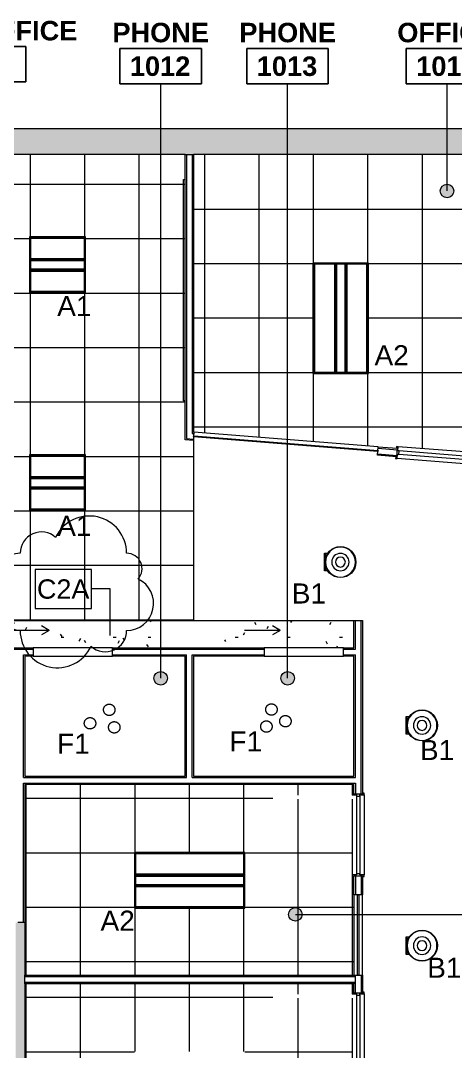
# Model space of a CAD drawing. Header units: inches. Extents: x 4387 to 7158, y 1246 to 2590.
# Drawn here: x 5772.9 to 5964.7, y 2129.2 to 2583.5 of the extents above; entities that cross this region are included whole.
import ezdxf

# ---------------------------------------------------------------- set-up
doc = ezdxf.new("R2010")
doc.units = ezdxf.units.IN
doc.header["$MEASUREMENT"] = 0
for name, color, linetype, lineweight in [('A-AREA-IDEN', 2, 'Continuous', 9), ('A-CLNG', 13, 'Continuous', 13), ('A-CLNG-IDEN', 151, 'Continuous', 9), ('A-CLNG-PATT', 13, 'Continuous', 13), ('A-DOOR', 31, 'Continuous', 13), ('A-GENM', 13, 'Continuous', 9), ('A-GLAZ-CURT', 52, 'Continuous', 13), ('A-WALL', 113, 'Continuous', 13), ('A-WALL-PATT', 111, 'Continuous', 13), ('E-LITE-EQPM', 33, 'Continuous', 9), ('E-LITE-EQPM-IDEN', 33, 'Continuous', 9), ('G-ANNO-REVC', 71, 'Continuous', 9), ('I-WALL', 2, 'Continuous', 13), ('Q-SPCQ', 91, 'Continuous', 9)]:
    doc.layers.add(name, color=color, linetype=linetype, lineweight=lineweight)
doc.styles.add('Arial', font='arial.ttf', dxfattribs={"height": 8.851796})
doc.styles.add('Swis721 Lt BT', font='swissl.ttf', dxfattribs={"height": 8.514638})
doc.styles.add('Swis721 Lt BT_B', font='', dxfattribs={"height": 8.583975})
doc.styles.get('Swis721 Lt BT_B').set_extended_font_data('Swis721 Lt BT', bold=True)
pattern_1 = [(0, (0, 0), (30.72, 7.68), [1.267, -21.773, 1.267, -21.773, -122.88]), (0, (0, 0), (30.72, 7.68), [-46.08, 1.267, -44.813, 1.267, -21.773, -53.76]), (0, (0, 0), (30.72, 7.68), [-115.2, 1.267, -14.093, 1.267, -37.133]), (120, (11.52, 3.84), (-22.011075, 22.7643), [1.267, -21.773, 1.267, -21.773, -122.88]), (120, (11.52, 3.84), (-22.011075, 22.7643), [-46.08, 1.267, -44.813, 1.267, -21.773, -53.76]), (120, (11.52, 3.84), (-22.011075, 22.7643), [-115.2, 1.267, -14.093, 1.267, -37.133]), (240, (15.36, 19.2), (-8.708925, -30.4443), [1.267, -21.773, 1.267, -21.773, -122.88]), (240, (15.36, 19.2), (-8.708925, -30.4443), [-46.08, 1.267, -44.813, 1.267, -21.773, -53.76]), (240, (15.36, 19.2), (-8.708925, -30.4443), [-115.2, 1.267, -14.093, 1.267, -37.133])]

# ---------------------------------------------------------------- blocks, each defined once
blk = doc.blocks.new('Single Flush_No Glass - 3_-0_x8_-0_-5976571-10TH FLOOR RCP')
at = {"layer": 'A-DOOR', "lineweight": 9}
for p, q in [((-13.63, 2.71), (-14.38, 2.71)), ((-14.38, 2.71), (-14.38, 1.96)), ((19.74, 2.71), (-13.63, 2.71)), ((-13.63, 0.84), (-13.63, 2.71)), ((-13.13, 0.84), (-13.63, 0.84)), ((21.12, 0.84), (-13.13, 0.84)), ((-13.13, -0.66), (-13.13, 0.84)), ((21.12, 0.84), (21.12, -0.66)), ((21.62, 0.84), (21.12, 0.84)), ((21.62, 2.71), (21.49, 2.71)), ((21.62, 2.71), (21.62, 0.84)), ((22.37, 2.71), (21.62, 2.71)), ((22.37, 1.96), (22.37, 2.71)), ((-14.38, -1.79), (-14.38, -2.54)), ((-14.38, -2.54), (-13.63, -2.54)), ((-13.63, -0.66), (-13.13, -0.66)), ((-13.63, -2.54), (-13.63, -0.66)), ((21.62, -2.54), (-13.63, -2.54)), ((21.12, -0.66), (-13.13, -0.66)), ((21.12, -0.66), (21.62, -0.66)), ((21.62, -0.66), (21.62, -2.54)), ((21.62, -2.54), (22.37, -2.54)), ((22.37, -2.54), (22.37, -1.79))]:
    blk.add_line(p, q, dxfattribs=at)
blk = doc.blocks.new('Single Flush_No Glass - 3_-0_x8_-0_-V36-10TH FLOOR RCP')
at = {"layer": 'A-DOOR', "lineweight": 9}
for p, q in [((-13.63, 2.71), (-14.38, 2.71)), ((-14.38, 2.71), (-14.38, 1.96)), ((19.74, 2.71), (-13.63, 2.71)), ((-13.63, 0.84), (-13.63, 2.71)), ((-13.13, 0.84), (-13.63, 0.84)), ((21.12, 0.84), (-13.13, 0.84)), ((-13.13, -0.66), (-13.13, 0.84)), ((21.12, 0.84), (21.12, -0.66)), ((21.62, 0.84), (21.12, 0.84)), ((21.62, 2.71), (21.49, 2.71)), ((21.62, 2.71), (21.62, 0.84)), ((22.37, 2.71), (21.62, 2.71)), ((22.37, 1.96), (22.37, 2.71)), ((-14.38, -1.79), (-14.38, -2.54)), ((-14.38, -2.54), (-13.63, -2.54)), ((-13.63, -0.66), (-13.13, -0.66)), ((-13.63, -2.54), (-13.63, -0.66)), ((21.62, -2.54), (-13.63, -2.54)), ((21.12, -0.66), (-13.13, -0.66)), ((21.12, -0.66), (21.62, -0.66)), ((21.62, -0.66), (21.62, -2.54)), ((21.62, -2.54), (22.37, -2.54)), ((22.37, -2.54), (22.37, -1.79))]:
    blk.add_line(p, q, dxfattribs=at)
blk = doc.blocks.new('L-Recessed-Axis-Plano - A2 - 2 X 4-4924524-10TH FLOOR RCP')
at = {"layer": 'E-LITE-EQPM'}
for p, q in [((23.91, 11.87), (-23.91, 11.87)), ((-23.91, 11.87), (-23.91, -11.88)), ((-23.87, -11.56), (-23.87, 11.56)), ((-23.87, 11.56), (23.88, 11.56)), ((23.88, 11.56), (23.88, -11.56)), ((23.91, -11.88), (23.91, 11.87)), ((-23.87, 2.74), (23.88, 2.74)), ((23.88, 2.51), (-23.87, 2.51)), ((-23.87, 2.3), (23.88, 2.3)), ((-23.87, 2.2), (23.88, 2.2)), ((-23.87, 1.83), (23.88, 1.83)), ((-23.87, -1.83), (23.88, -1.83)), ((-23.87, -2.2), (23.88, -2.2)), ((-23.87, -2.3), (23.88, -2.3)), ((-23.87, -2.51), (23.88, -2.51)), ((-23.87, -2.74), (23.88, -2.74)), ((-23.91, -11.88), (23.91, -11.88)), ((23.88, -11.56), (-23.87, -11.56))]:
    blk.add_line(p, q, dxfattribs=at)
blk = doc.blocks.new('Bulb_Fiction_Pendant_15732 - P1-5176576-10TH FLOOR RCP')
at = {"layer": 'E-LITE-EQPM', "flags": 128}
for points in [[(-2.58, 0), (-2.57, 0.1), (-2.57, 0.2), (-2.56, 0.3), (-2.54, 0.4), (-2.53, 0.5), (-2.5, 0.6), (-2.48, 0.7), (-2.45, 0.79), (-2.41, 0.89), (-2.38, 0.98), (-2.34, 1.07), (-2.29, 1.16), (-2.24, 1.25), (-2.19, 1.34), (-2.14, 1.42), (-2.08, 1.5), (-2.02, 1.58), (-1.95, 1.66), (-1.88, 1.74), (-1.81, 1.81), (-1.74, 1.88), (-1.66, 1.94), (-1.58, 2), (-1.5, 2.06), (-1.42, 2.12), (-1.33, 2.17), (-1.24, 2.22), (-1.15, 2.27), (-1.06, 2.31), (-0.97, 2.35), (-0.87, 2.38), (-0.78, 2.41), (-0.68, 2.44), (-0.58, 2.46), (-0.48, 2.48), (-0.38, 2.5), (-0.28, 2.51), (-0.18, 2.52), (-0.08, 2.52), (0.02, 2.52), (0.12, 2.51), (0.22, 2.5), (0.32, 2.49), (0.42, 2.47), (0.52, 2.45), (0.61, 2.43), (0.71, 2.4), (0.81, 2.37), (0.9, 2.33), (0.99, 2.29), (1.08, 2.25), (1.17, 2.2), (1.26, 2.15), (1.34, 2.09), (1.43, 2.04), (1.51, 1.98), (1.58, 1.91), (1.66, 1.84), (1.73, 1.77), (1.8, 1.7), (1.87, 1.63), (1.93, 1.55), (1.99, 1.47), (2.05, 1.38), (2.1, 1.3), (2.15, 1.21), (2.2, 1.12), (2.24, 1.03), (2.28, 0.94), (2.32, 0.84), (2.35, 0.75), (2.38, 0.65), (2.4, 0.55), (2.42, 0.46), (2.44, 0.36), (2.45, 0.26), (2.46, 0.16), (2.46, 0.05), (2.46, 0)], [(2.46, 0), (2.46, -0.1), (2.46, -0.2), (2.45, -0.3), (2.43, -0.4), (2.41, -0.5), (2.39, -0.6), (2.37, -0.7), (2.34, -0.79), (2.3, -0.89), (2.26, -0.98), (2.22, -1.07), (2.18, -1.16), (2.13, -1.25), (2.08, -1.34), (2.02, -1.42), (1.96, -1.5), (1.9, -1.58), (1.84, -1.66), (1.77, -1.74), (1.7, -1.81), (1.63, -1.88), (1.55, -1.94), (1.47, -2), (1.39, -2.06), (1.31, -2.12), (1.22, -2.17), (1.13, -2.22), (1.04, -2.27), (0.95, -2.31), (0.86, -2.35), (0.76, -2.38), (0.67, -2.41), (0.57, -2.44), (0.47, -2.46), (0.37, -2.48), (0.27, -2.5), (0.17, -2.51), (0.07, -2.52), (-0.03, -2.52), (-0.13, -2.52), (-0.23, -2.51), (-0.33, -2.5), (-0.43, -2.49), (-0.53, -2.47), (-0.63, -2.45), (-0.73, -2.43), (-0.82, -2.4), (-0.92, -2.37), (-1.01, -2.33), (-1.1, -2.29), (-1.2, -2.25), (-1.28, -2.2), (-1.37, -2.15), (-1.46, -2.09), (-1.54, -2.04), (-1.62, -1.98), (-1.7, -1.91), (-1.77, -1.84), (-1.84, -1.77), (-1.91, -1.7), (-1.98, -1.63), (-2.04, -1.55), (-2.1, -1.47), (-2.16, -1.38), (-2.22, -1.3), (-2.27, -1.21), (-2.31, -1.12), (-2.36, -1.03), (-2.39, -0.94), (-2.43, -0.84), (-2.46, -0.75), (-2.49, -0.65), (-2.51, -0.55), (-2.53, -0.46), (-2.55, -0.36), (-2.56, -0.26), (-2.57, -0.16), (-2.58, -0.05), (-2.58, 0)]]:
    blk.add_lwpolyline(points, dxfattribs=at)
blk = doc.blocks.new('Bulb_Fiction_Pendant_15732 - P1-6169487-10TH FLOOR RCP')
at = {"layer": 'E-LITE-EQPM', "flags": 128}
for points in [[(-2.58, 0), (-2.57, 0.1), (-2.57, 0.2), (-2.56, 0.3), (-2.54, 0.4), (-2.53, 0.5), (-2.5, 0.6), (-2.48, 0.7), (-2.45, 0.79), (-2.41, 0.89), (-2.38, 0.98), (-2.34, 1.07), (-2.29, 1.16), (-2.24, 1.25), (-2.19, 1.34), (-2.14, 1.42), (-2.08, 1.5), (-2.02, 1.58), (-1.95, 1.66), (-1.88, 1.74), (-1.81, 1.81), (-1.74, 1.88), (-1.66, 1.94), (-1.58, 2), (-1.5, 2.06), (-1.42, 2.12), (-1.33, 2.17), (-1.24, 2.22), (-1.15, 2.27), (-1.06, 2.31), (-0.97, 2.35), (-0.87, 2.38), (-0.78, 2.41), (-0.68, 2.44), (-0.58, 2.46), (-0.48, 2.48), (-0.38, 2.5), (-0.28, 2.51), (-0.18, 2.52), (-0.08, 2.52), (0.02, 2.52), (0.12, 2.51), (0.22, 2.5), (0.32, 2.49), (0.42, 2.47), (0.52, 2.45), (0.61, 2.43), (0.71, 2.4), (0.81, 2.37), (0.9, 2.33), (0.99, 2.29), (1.08, 2.25), (1.17, 2.2), (1.26, 2.15), (1.34, 2.09), (1.43, 2.04), (1.51, 1.98), (1.58, 1.91), (1.66, 1.84), (1.73, 1.77), (1.8, 1.7), (1.87, 1.63), (1.93, 1.55), (1.99, 1.47), (2.05, 1.38), (2.1, 1.3), (2.15, 1.21), (2.2, 1.12), (2.24, 1.03), (2.28, 0.94), (2.32, 0.84), (2.35, 0.75), (2.38, 0.65), (2.4, 0.55), (2.42, 0.46), (2.44, 0.36), (2.45, 0.26), (2.46, 0.16), (2.46, 0.05), (2.46, 0)], [(2.46, 0), (2.46, -0.1), (2.46, -0.2), (2.45, -0.3), (2.43, -0.4), (2.41, -0.5), (2.39, -0.6), (2.37, -0.7), (2.34, -0.79), (2.3, -0.89), (2.26, -0.98), (2.22, -1.07), (2.18, -1.16), (2.13, -1.25), (2.08, -1.34), (2.02, -1.42), (1.96, -1.5), (1.9, -1.58), (1.84, -1.66), (1.77, -1.74), (1.7, -1.81), (1.63, -1.88), (1.55, -1.94), (1.47, -2), (1.39, -2.06), (1.31, -2.12), (1.22, -2.17), (1.13, -2.22), (1.04, -2.27), (0.95, -2.31), (0.86, -2.35), (0.76, -2.38), (0.67, -2.41), (0.57, -2.44), (0.47, -2.46), (0.37, -2.48), (0.27, -2.5), (0.17, -2.51), (0.07, -2.52), (-0.03, -2.52), (-0.13, -2.52), (-0.23, -2.51), (-0.33, -2.5), (-0.43, -2.49), (-0.53, -2.47), (-0.63, -2.45), (-0.73, -2.43), (-0.82, -2.4), (-0.92, -2.37), (-1.01, -2.33), (-1.1, -2.29), (-1.2, -2.25), (-1.28, -2.2), (-1.37, -2.15), (-1.46, -2.09), (-1.54, -2.04), (-1.62, -1.98), (-1.7, -1.91), (-1.77, -1.84), (-1.84, -1.77), (-1.91, -1.7), (-1.98, -1.63), (-2.04, -1.55), (-2.1, -1.47), (-2.16, -1.38), (-2.22, -1.3), (-2.27, -1.21), (-2.31, -1.12), (-2.36, -1.03), (-2.39, -0.94), (-2.43, -0.84), (-2.46, -0.75), (-2.49, -0.65), (-2.51, -0.55), (-2.53, -0.46), (-2.55, -0.36), (-2.56, -0.26), (-2.57, -0.16), (-2.58, -0.05), (-2.58, 0)]]:
    blk.add_lwpolyline(points, dxfattribs=at)
blk = doc.blocks.new('Bulb_Fiction_Pendant_15732 - P1-6169470-10TH FLOOR RCP')
at = {"layer": 'E-LITE-EQPM', "flags": 128}
for points in [[(-2.58, 0), (-2.57, 0.1), (-2.57, 0.2), (-2.56, 0.3), (-2.54, 0.4), (-2.53, 0.5), (-2.5, 0.6), (-2.48, 0.7), (-2.45, 0.79), (-2.41, 0.89), (-2.38, 0.98), (-2.34, 1.07), (-2.29, 1.16), (-2.24, 1.25), (-2.19, 1.34), (-2.14, 1.42), (-2.08, 1.5), (-2.02, 1.58), (-1.95, 1.66), (-1.88, 1.74), (-1.81, 1.81), (-1.74, 1.88), (-1.66, 1.94), (-1.58, 2), (-1.5, 2.06), (-1.42, 2.12), (-1.33, 2.17), (-1.24, 2.22), (-1.15, 2.27), (-1.06, 2.31), (-0.97, 2.35), (-0.87, 2.38), (-0.78, 2.41), (-0.68, 2.44), (-0.58, 2.46), (-0.48, 2.48), (-0.38, 2.5), (-0.28, 2.51), (-0.18, 2.52), (-0.08, 2.52), (0.02, 2.52), (0.12, 2.51), (0.22, 2.5), (0.32, 2.49), (0.42, 2.47), (0.52, 2.45), (0.61, 2.43), (0.71, 2.4), (0.81, 2.37), (0.9, 2.33), (0.99, 2.29), (1.08, 2.25), (1.17, 2.2), (1.26, 2.15), (1.34, 2.09), (1.43, 2.04), (1.51, 1.98), (1.58, 1.91), (1.66, 1.84), (1.73, 1.77), (1.8, 1.7), (1.87, 1.63), (1.93, 1.55), (1.99, 1.47), (2.05, 1.38), (2.1, 1.3), (2.15, 1.21), (2.2, 1.12), (2.24, 1.03), (2.28, 0.94), (2.32, 0.84), (2.35, 0.75), (2.38, 0.65), (2.4, 0.55), (2.42, 0.46), (2.44, 0.36), (2.45, 0.26), (2.46, 0.16), (2.46, 0.05), (2.46, 0)], [(2.46, 0), (2.46, -0.1), (2.46, -0.2), (2.45, -0.3), (2.43, -0.4), (2.41, -0.5), (2.39, -0.6), (2.37, -0.7), (2.34, -0.79), (2.3, -0.89), (2.26, -0.98), (2.22, -1.07), (2.18, -1.16), (2.13, -1.25), (2.08, -1.34), (2.02, -1.42), (1.96, -1.5), (1.9, -1.58), (1.84, -1.66), (1.77, -1.74), (1.7, -1.81), (1.63, -1.88), (1.55, -1.94), (1.47, -2), (1.39, -2.06), (1.31, -2.12), (1.22, -2.17), (1.13, -2.22), (1.04, -2.27), (0.95, -2.31), (0.86, -2.35), (0.76, -2.38), (0.67, -2.41), (0.57, -2.44), (0.47, -2.46), (0.37, -2.48), (0.27, -2.5), (0.17, -2.51), (0.07, -2.52), (-0.03, -2.52), (-0.13, -2.52), (-0.23, -2.51), (-0.33, -2.5), (-0.43, -2.49), (-0.53, -2.47), (-0.63, -2.45), (-0.73, -2.43), (-0.82, -2.4), (-0.92, -2.37), (-1.01, -2.33), (-1.1, -2.29), (-1.2, -2.25), (-1.28, -2.2), (-1.37, -2.15), (-1.46, -2.09), (-1.54, -2.04), (-1.62, -1.98), (-1.7, -1.91), (-1.77, -1.84), (-1.84, -1.77), (-1.91, -1.7), (-1.98, -1.63), (-2.04, -1.55), (-2.1, -1.47), (-2.16, -1.38), (-2.22, -1.3), (-2.27, -1.21), (-2.31, -1.12), (-2.36, -1.03), (-2.39, -0.94), (-2.43, -0.84), (-2.46, -0.75), (-2.49, -0.65), (-2.51, -0.55), (-2.53, -0.46), (-2.55, -0.36), (-2.56, -0.26), (-2.57, -0.16), (-2.58, -0.05), (-2.58, 0)]]:
    blk.add_lwpolyline(points, dxfattribs=at)
blk = doc.blocks.new('L-Recessed-Axis-Plano - A1 - 2 X 2-4924522-10TH FLOOR RCP')
at = {"layer": 'E-LITE-EQPM'}
for p, q in [((11.91, 11.87), (-11.91, 11.87)), ((-11.91, 11.87), (-11.91, -11.88)), ((-11.88, -11.56), (-11.88, 11.56)), ((-11.88, 11.56), (11.87, 11.56)), ((11.87, 11.56), (11.87, -11.56)), ((11.91, -11.88), (11.91, 11.87)), ((-11.88, 2.74), (11.87, 2.74)), ((11.87, 2.51), (-11.88, 2.51)), ((-11.88, 2.3), (11.87, 2.3)), ((-11.88, 2.2), (11.87, 2.2)), ((-11.88, 1.83), (11.87, 1.83)), ((-11.88, -1.83), (11.87, -1.83)), ((-11.88, -2.2), (11.87, -2.2)), ((-11.88, -2.3), (11.87, -2.3)), ((-11.88, -2.51), (11.87, -2.51)), ((-11.88, -2.74), (11.87, -2.74)), ((-11.91, -11.88), (11.91, -11.88)), ((11.87, -11.56), (-11.88, -11.56))]:
    blk.add_line(p, q, dxfattribs=at)
blk = doc.blocks.new('L-Surface Mounted Downlight - B - DOWNLIGHT_ SURFACE MOUNTED-5987908-10TH FLOOR RCP')
at = {"layer": 'A-GENM'}
for p, q in [((-6.96, 3.92), (-6.96, -3.92)), ((-5.54, 3.92), (-6.96, 3.92)), ((-6.7, 1.07), (-6.7, 3.92)), ((-6.54, 3.92), (-6.54, 1.94)), ((-6.96, -3.92), (-5.54, -3.92)), ((-6.7, -3.92), (-6.7, -1.07)), ((-6.54, -1.94), (-6.54, -3.92))]:
    blk.add_line(p, q, dxfattribs=at)
at = {"layer": 'E-LITE-EQPM'}
for radius in [6.6, 3.83, 2.17]:
    blk.add_circle((0, 0), radius, dxfattribs=at)
for start, end in [(0, 180), (180, 0)]:
    blk.add_arc((0, 0), 6.84, start, end, dxfattribs=at)
blk = doc.blocks.new('Single_Sliding_Barn - 3 x 8-5899659-10TH FLOOR RCP')
at = {"layer": 'A-DOOR', "lineweight": 9}
for q in [(17.8, -7.65), (17.8, -11.59), (30.14, -9.62)]:
    blk.add_line((14.39, -9.62), q, dxfattribs=at)
blk = doc.blocks.new('White_Board_3845 - 8_-0_W_ x 4_-0_H_-5926938-10TH FLOOR RCP')
at = {"layer": 'Q-SPCQ'}
for p, q in [((-48.75, 2.625), (48.75, 2.625)), ((-48.75, 1.875), (-48.75, 2.625)), ((48.75, 2.625), (48.75, 1.875))]:
    blk.add_line(p, q, dxfattribs=at)
blk = doc.blocks.new('System Panel - Glazed-6020469-10TH FLOOR RCP')
at = {"layer": 'A-GLAZ-CURT'}
for p, q in [((-40.79, -0.25), (-40.79, 0.25)), ((-40.79, 0.25), (40.79, 0.25)), ((40.79, 0.25), (40.79, -0.25)), ((40.79, -0.25), (-40.79, -0.25))]:
    blk.add_line(p, q, dxfattribs=at)
blk = doc.blocks.new('System Panel - Glazed-6332209-10TH FLOOR RCP')
at = {"layer": 'A-GLAZ-CURT'}
for p, q in [((-17.75, -0.25), (-17.75, 0.25)), ((-17.75, 0.25), (17.75, 0.25)), ((17.75, 0.25), (17.75, -0.25)), ((17.75, -0.25), (-17.75, -0.25))]:
    blk.add_line(p, q, dxfattribs=at)
blk = doc.blocks.new('OTJ_ Room Tag - Room Name _ Number-360227-10TH FLOOR RCP')
at = {"layer": 'A-AREA-IDEN'}
for p, q in [((-0.1881, -0.1636), (-0.1881, -0.0018)), ((-0.1881, -0.0018), (0.1869, -0.0018)), ((0.1869, -0.0018), (-0.1881, -0.0018)), ((-0.1881, -0.0018), (-0.1881, -0.1636)), ((0.1869, -0.0018), (0.1869, -0.1636)), ((0.1869, -0.1636), (0.1869, -0.0018)), ((0.1869, -0.1636), (-0.1881, -0.1636)), ((-0.1881, -0.1636), (0.1869, -0.1636))]:
    blk.add_line(p, q, dxfattribs=at)
blk = doc.blocks.new('Family - ___-6320777-10TH FLOOR RCP')
at = {"layer": 'G-ANNO-REVC'}
for centre, radius, start, end in [((5803.22, 2348.72), 16.45, 0, 154.7912), ((5782.07, 2348.72), 9.4, 48.1897, 180), ((5772.67, 2336.82), 11.9, 90, 244.7912), ((5819.67, 2341.92), 6.8, 318.1897, 90), ((5819.67, 2326.62), 11.9, 270, 64.7912), ((5772.67, 2321.52), 6.8, 138.1897, 270), ((5789.12, 2314.72), 16.45, 180, 334.7912), ((5810.27, 2314.72), 9.4, 228.1897, 0)]:
    blk.add_arc(centre, radius, start, end, dxfattribs=at)

msp = doc.modelspace()

# ---------------------------------------------------------------- hatches: boundary and pattern name
at = {"layer": 'A-AREA-IDEN'}
h = msp.add_hatch(color=256, dxfattribs=at)
edge = h.paths.add_edge_path(flags=0)
edge.add_arc((5961.04, 2508.42), 3, 0, 360)
h = msp.add_hatch(color=256, dxfattribs=at)
edge = h.paths.add_edge_path(flags=0)
edge.add_arc((5834.7, 2293.62), 3, 0, 360)
h = msp.add_hatch(color=256, dxfattribs=at)
edge = h.paths.add_edge_path(flags=0)
edge.add_arc((5890.7, 2293.62), 3, 0, 360)
h = msp.add_hatch(color=256, dxfattribs=at)
edge = h.paths.add_edge_path(flags=0)
edge.add_arc((5894.1, 2189.56), 3, 0, 360)
at = {"layer": 'A-CLNG-PATT'}
h = msp.add_hatch(dxfattribs=at)
h.set_pattern_fill('FP_37', color=256, style=0, pattern_type=2)
h.set_pattern_definition([(0, (5657.23, 2415.436), (0, -24), []), (270, (5657.23, 2415.436), (-24, -1e-15), [])])
h.paths.add_polyline_path([(5286.8, 2088.94), (5506.75, 2088.94), (5506.75, 2092.81), (5506, 2092.81), (5506, 2129.56), (5506.75, 2129.56), (5506.75, 2136.94), (5531.25, 2136.94), (5531.25, 2262.81), (5530.5, 2262.81), (5530.5, 2299.56), (5531.25, 2299.56), (5531.25, 2319.06), (5849.23, 2319.06), (5849.21, 2398.38), (5845.48, 2398.67), (5845.48, 2524.44), (5736.96, 2524.44), (5736.96, 2511.94), (5707.46, 2511.94), (5707.46, 2524.44), (5465.96, 2524.44), (5465.96, 2512.44), (5442.46, 2512.44), (5442.46, 2480.94), (5442.26, 2480.94), (5438.61, 2439.15), (5439.36, 2439.09), (5436.15, 2402.48), (5435.41, 2402.54), (5434.38, 2390.84), (5435.13, 2390.77), (5435.06, 2389.9), (5469.92, 2386.85), (5469.77, 2385.11), (5434.9, 2388.16), (5431.93, 2354.16), (5431.18, 2354.23), (5425.94, 2294.31), (5252.14, 2281.21), (5257.67, 2207.84), (5448.03, 2222.19), (5450.12, 2194.53), (5446.38, 2194.24), (5445.96, 2199.73), (5279.4, 2187.18), (5285.31, 2108.72)], flags=0)
h.paths.add_polyline_path([(5442.46, 2151.35), (5417.23, 2151.35), (5417.23, 2175.91), (5465.86, 2175.91), (5465.86, 2151.35), (5443.41, 2151.35)], flags=0)
h.paths.add_polyline_path([(5321.23, 2151.35), (5321.23, 2175.91), (5369.86, 2175.91), (5369.86, 2151.35)], flags=0)
h.paths.add_polyline_path([(5512.39, 2247.6), (5488.82, 2247.6), (5488.82, 2272.16), (5513.45, 2272.16), (5513.45, 2247.6), (5512.69, 2247.6)], flags=0)
h.paths.add_polyline_path([(5296.82, 2247.6), (5296.82, 2272.16), (5321.45, 2272.16), (5321.45, 2247.6), (5305.44, 2247.6)], flags=0)
h.paths.add_polyline_path([(5403.94, 2247.6), (5392.82, 2247.6), (5392.82, 2272.16), (5417.45, 2272.16), (5417.45, 2247.6)], flags=0)
h.paths.add_polyline_path([(5438.46, 2279.94), (5438.46, 2303.94), (5462.46, 2303.94), (5462.46, 2279.94), (5442.46, 2279.94)], flags=0)
h.paths.add_polyline_path([(5488.82, 2367.6), (5488.82, 2392.16), (5513.45, 2392.16), (5513.45, 2367.6), (5512.39, 2367.6)], flags=0)
h.paths.add_polyline_path([(5680.82, 2367.6), (5680.82, 2392.16), (5705.45, 2392.16), (5705.45, 2367.6)], flags=0)
h.paths.add_polyline_path([(5596.42, 2367.6), (5584.82, 2367.6), (5584.82, 2392.16), (5609.45, 2392.16), (5609.45, 2367.6)], flags=0)
h.paths.add_polyline_path([(5776.82, 2367.6), (5776.82, 2392.16), (5801.45, 2392.16), (5801.45, 2367.6), (5788.33, 2367.6)], flags=0)
h.paths.add_polyline_path([(5488.82, 2463.6), (5488.82, 2488.16), (5513.45, 2488.16), (5513.45, 2463.6), (5502.18, 2463.6)], flags=0)
h.paths.add_polyline_path([(5609.45, 2463.6), (5584.82, 2463.6), (5584.82, 2488.16), (5609.45, 2488.16), (5609.45, 2484.22)], flags=0)
h.paths.add_polyline_path([(5680.82, 2463.6), (5680.82, 2488.16), (5705.45, 2488.16), (5705.45, 2463.6)], flags=0)
h.paths.add_polyline_path([(5776.82, 2463.6), (5776.82, 2488.16), (5801.45, 2488.16), (5801.45, 2463.6), (5788.33, 2463.6)], flags=0)
h.paths.add_polyline_path([(5711.39, 2515.87), (5733.02, 2515.87), (5733.02, 2517.33), (5711.66, 2517.33), (5711.66, 2524.44), (5711.39, 2524.44)], flags=0)
h = msp.add_hatch(dxfattribs=at)
h.set_pattern_fill('FP_41', color=256, style=0, pattern_type=2)
h.set_pattern_definition([(0, (5926.14, 2476.44), (0, -24), []), (270, (5926.14, 2476.44), (-24, -1e-15), [])])
h.paths.add_polyline_path([(5979.05, 2391.83), (5979.05, 2512.94), (5978.96, 2512.94), (5978.96, 2524.44), (5849.23, 2524.44), (5849.23, 2402.14), (5938.68, 2395.05), (5938.76, 2395.78), (5972.76, 2393.09), (5975.53, 2427.98), (5977.27, 2427.84), (5974.5, 2392.95), (5975.38, 2392.88), (5975.32, 2392.13), (5977.27, 2391.98)], flags=0)
h.paths.add_polyline_path([(5926.42, 2428.03), (5901.86, 2428.03), (5901.86, 2476.66), (5926.42, 2476.66), (5926.42, 2437.28)], flags=0)
h = msp.add_hatch(dxfattribs=at)
h.set_pattern_fill('FP_13', color=256, style=0, pattern_type=2)
h.set_pattern_definition(pattern_1)
h.paths.add_polyline_path([(5785.47, 2307.06), (5919.97, 2307.06), (5919.97, 2319.06), (5730.37, 2319.06), (5730.37, 2307.06), (5778.37, 2307.06)], flags=0)
h.paths.add_polyline_path([(5887.44, 2308.05), (5851.44, 2308.05), (5851.44, 2309.8), (5887.44, 2309.8)], flags=0)
h.paths.add_polyline_path([(5771.62, 2308.05), (5749.47, 2308.05), (5749.47, 2309.8), (5785.47, 2309.8), (5785.47, 2308.05), (5774.12, 2308.05)], flags=0)
h = msp.add_hatch(dxfattribs=at)
h.set_pattern_fill('FP_23', color=256, style=0, pattern_type=2)
h.set_pattern_definition([(180, (5847.355, 2192.744), (3e-15, 24), []), (90, (5847.355, 2192.744), (24, -1e-15), [])])
h.paths.add_polyline_path([(5788.33, 2162.74), (5919.97, 2162.74), (5919.97, 2206.24), (5919.22, 2206.24), (5919.22, 2240.37), (5884.22, 2240.37), (5884.22, 2242.12), (5919.22, 2242.12), (5919.22, 2242.99), (5919.97, 2242.99), (5919.97, 2246.74), (5774.75, 2246.74), (5774.75, 2162.74)], flags=0)
h.paths.add_polyline_path([(5823.14, 2192.34), (5823.14, 2216.9), (5871.76, 2216.9), (5871.76, 2192.34), (5857.31, 2192.34)], flags=0)
h = msp.add_hatch(dxfattribs=at)
h.set_pattern_fill('FP_22', color=256, style=0, pattern_type=2)
h.set_pattern_definition([(180, (5847.355, 2104.994), (3e-15, 24), []), (90, (5847.355, 2104.994), (24, -1e-15), [])])
h.paths.add_polyline_path([(5857.31, 2074.99), (5919.97, 2074.99), (5919.97, 2118.49), (5919.22, 2118.49), (5919.22, 2152.62), (5884.22, 2152.62), (5884.22, 2154.37), (5919.22, 2154.37), (5919.22, 2155.24), (5919.97, 2155.24), (5919.97, 2158.99), (5774.75, 2158.99), (5774.75, 2074.99), (5788.33, 2074.99)], flags=0)
h.paths.add_polyline_path([(5842.68, 2104.59), (5823.14, 2104.59), (5823.14, 2129.15), (5871.76, 2129.15), (5871.76, 2104.59), (5857.31, 2104.59)], flags=0)
at = {"layer": 'A-WALL-PATT', "lineweight": 9}
for points in [[(5242.67, 2524.44), (5433.5, 2524.44), (5433.5, 2533.62), (5461.87, 2533.62), (5461.91, 2524.44), (5711.66, 2524.44), (5711.66, 2533.54), (5735.25, 2533.54), (5735.25, 2524.44), (5981.77, 2524.44), (5981.77, 2533.54), (6005.37, 2533.54), (6005.37, 2524.44), (6198.86, 2524.44), (6198.86, 2533.54), (6222.46, 2533.54), (6222.46, 2524.44), (6268.46, 2524.44), (6268.46, 2535.94), (5221.48, 2535.94), (5221.48, 2531.98), (5242.67, 2531.98), (5242.67, 2526.2)], [(5770.75, 2075.24), (5774.75, 2075.24), (5774.75, 2185.94), (5770.75, 2185.94), (5770.75, 2104.59)]]:
    msp.add_hatch(color=7, dxfattribs=at).paths.add_polyline_path(points, flags=0)
h = msp.add_hatch(dxfattribs=at)
h.set_pattern_fill('FP_13', color=256, style=0, pattern_type=2)
h.set_pattern_definition(pattern_1)
h.paths.add_polyline_path([(5891.8, 2162.12), (5919.97, 2162.12), (5919.97, 2162.74), (5774.75, 2162.74), (5774.75, 2162.12), (5871.76, 2162.12)], flags=0)
h = msp.add_hatch(dxfattribs=at)
h.set_pattern_fill('FP_13', color=256, style=0, pattern_type=2)
h.set_pattern_definition(pattern_1)
h.paths.add_polyline_path([(5774.75, 2158.99), (5919.97, 2158.99), (5919.97, 2159.62), (5774.75, 2159.62)], flags=0)

# ---------------------------------------------------------------- linework, layer by layer
at = {"layer": 'A-AREA-IDEN'}
for p, q in [((5834.7, 2293.62), (5834.7, 2555.72)), ((5890.7, 2293.62), (5890.7, 2555.72)), ((5961.04, 2508.42), (5961.05, 2555.72)), ((5894.1, 2189.56), (6302.96, 2189.56))]:
    msp.add_line(p, q, dxfattribs=at)
for centre in [(5961.04, 2508.42), (5834.7, 2293.62), (5890.7, 2293.62), (5894.1, 2189.56)]:
    msp.add_circle(centre, 3, dxfattribs=at)
at = {"layer": 'A-CLNG'}
for p, q in [((5801.45, 2488.16), (5776.82, 2488.16)), ((5776.82, 2488.16), (5776.82, 2463.6)), ((5801.45, 2463.6), (5801.45, 2488.16)), ((5926.42, 2476.66), (5901.86, 2476.66)), ((5901.86, 2476.66), (5901.86, 2428.03)), ((5926.42, 2428.03), (5926.42, 2476.66)), ((5776.82, 2463.6), (5801.45, 2463.6)), ((5901.86, 2428.03), (5926.42, 2428.03)), ((5930.71, 2395.67), (5849.38, 2402.12)), ((5849.23, 2398.37), (5849.23, 2319.06)), ((5801.45, 2392.16), (5776.82, 2392.16)), ((5776.82, 2392.16), (5776.82, 2367.6)), ((5801.45, 2367.6), (5801.45, 2392.16)), ((5776.82, 2367.6), (5801.45, 2367.6)), ((5730.37, 2319.06), (5919.97, 2319.06)), ((5871.76, 2216.9), (5823.14, 2216.9)), ((5823.14, 2216.9), (5823.14, 2192.34)), ((5871.76, 2192.34), (5871.76, 2216.9)), ((5823.14, 2192.34), (5871.76, 2192.34))]:
    msp.add_line(p, q, dxfattribs=at)
at = {"layer": 'A-CLNG-IDEN'}
for p, q in [((5812.32, 2333), (5804.1, 2333)), ((5812.32, 2312.47), (5812.32, 2333))]:
    msp.add_line(p, q, dxfattribs=at)
at = {"layer": 'A-CLNG-IDEN', "flags": 128}
msp.add_lwpolyline([(5779.23, 2341.65), (5779.23, 2324.36), (5804.1, 2324.36), (5804.1, 2341.65)], close=True, dxfattribs=at)
at = {"layer": 'A-WALL', "color": 8, "lineweight": 20}
for p, q in [((5214.98, 2535.94), (6268.46, 2535.94)), ((5845.48, 2524.44), (5736.96, 2524.44)), ((5978.96, 2524.44), (5849.23, 2524.44)), ((5774.75, 2185.94), (5774.75, 2162.74)), ((5774.75, 2158.99), (5774.75, 2074.99))]:
    msp.add_line(p, q, dxfattribs=at)
at = {"layer": 'A-WALL'}
for p, q in [((5845.48, 2524.44), (5849.23, 2524.44)), ((5846.11, 2524.44), (5846.11, 2399.25)), ((5848.61, 2524.44), (5848.61, 2401.56)), ((5846.11, 2399.25), (5849.23, 2399)), ((5848.61, 2401.56), (5849.33, 2401.5)), ((5930.66, 2395.05), (5939.01, 2394.38)), ((5930.46, 2392.56), (5938.81, 2391.89)), ((5920.59, 2306.44), (5920.59, 2319.06)), ((5923.09, 2242.62), (5923.09, 2319.06)), ((5756.58, 2306.44), (5778.37, 2306.44)), ((5774.12, 2249.87), (5774.12, 2303.94)), ((5774.12, 2303.94), (5778.37, 2303.94)), ((5813.37, 2306.44), (5880.34, 2306.44)), ((5813.37, 2303.94), (5846.11, 2303.94)), ((5846.11, 2249.87), (5846.11, 2303.94)), ((5848.61, 2249.87), (5848.61, 2303.94)), ((5848.61, 2303.94), (5880.34, 2303.94)), ((5915.34, 2306.44), (5920.59, 2306.44)), ((5915.34, 2303.94), (5920.59, 2303.94)), ((5920.59, 2249.87), (5920.59, 2303.94)), ((5774.12, 2249.87), (5846.11, 2249.87)), ((5848.61, 2249.87), (5920.59, 2249.87)), ((5774.12, 2185.94), (5774.12, 2247.37)), ((5774.12, 2247.37), (5920.59, 2247.37)), ((5920.59, 2247.37), (5920.59, 2242.62)), ((5920.59, 2206.62), (5920.59, 2198.24)), ((5923.09, 2206.62), (5923.09, 2198.24)), ((5774.75, 2185.94), (5771.62, 2185.94)), ((5774.75, 2158.99), (5774.75, 2162.74)), ((5919.97, 2162.74), (5919.97, 2162.12)), ((5920.59, 2154.87), (5920.59, 2162.74)), ((5923.09, 2162.74), (5923.09, 2154.87)), ((5774.75, 2162.12), (5920.59, 2162.12)), ((5774.75, 2159.62), (5920.59, 2159.62)), ((5919.97, 2159.62), (5919.97, 2158.99))]:
    msp.add_line(p, q, dxfattribs=at)
at = {"layer": 'I-WALL'}
for p, q in [((5845.48, 2398.67), (5845.48, 2524.44)), ((5849.23, 2524.44), (5849.23, 2402.14)), ((5849.23, 2402.14), (5849.38, 2402.12)), ((5849.38, 2402.12), (5849.23, 2400.26)), ((5849.23, 2400.26), (5849.23, 2398.37)), ((5849.23, 2398.37), (5845.48, 2398.67)), ((5930.41, 2391.93), (5930.71, 2395.67)), ((5930.71, 2395.67), (5939.06, 2395.01)), ((5939.06, 2395.01), (5938.76, 2391.27)), ((5938.76, 2391.27), (5930.41, 2391.93)), ((5919.97, 2307.06), (5919.97, 2319.06)), ((5919.97, 2319.06), (5923.72, 2319.06)), ((5923.72, 2319.06), (5923.72, 2242.62)), ((5730.37, 2307.06), (5778.37, 2307.06)), ((5778.37, 2307.06), (5778.37, 2303.31)), ((5813.37, 2303.31), (5813.37, 2307.06)), ((5813.37, 2307.06), (5880.34, 2307.06)), ((5880.34, 2307.06), (5880.34, 2303.31)), ((5915.34, 2303.31), (5915.34, 2307.06)), ((5915.34, 2307.06), (5919.97, 2307.06)), ((5774.75, 2303.31), (5774.75, 2250.49)), ((5778.37, 2303.31), (5774.75, 2303.31)), ((5845.48, 2303.31), (5813.37, 2303.31)), ((5845.48, 2250.49), (5845.48, 2303.31)), ((5849.23, 2303.31), (5849.23, 2250.49)), ((5880.34, 2303.31), (5849.23, 2303.31)), ((5919.97, 2303.31), (5915.34, 2303.31)), ((5919.97, 2250.49), (5919.97, 2303.31)), ((5774.75, 2250.49), (5845.48, 2250.49)), ((5849.23, 2250.49), (5919.97, 2250.49)), ((5774.75, 2246.74), (5774.75, 2185.94)), ((5919.97, 2246.74), (5774.75, 2246.74)), ((5919.97, 2242.62), (5919.97, 2246.74)), ((5923.72, 2242.62), (5919.97, 2242.62)), ((5919.97, 2198.24), (5919.97, 2206.62)), ((5919.97, 2206.62), (5923.72, 2206.62)), ((5923.72, 2206.62), (5923.72, 2198.24)), ((5923.72, 2198.24), (5919.97, 2198.24)), ((5774.75, 2162.74), (5923.72, 2162.74)), ((5923.72, 2162.74), (5923.72, 2154.87)), ((5919.97, 2158.99), (5774.75, 2158.99)), ((5919.97, 2154.87), (5919.97, 2158.99)), ((5923.72, 2154.87), (5919.97, 2154.87))]:
    msp.add_line(p, q, dxfattribs=at)
at = {"layer": 'I-WALL', "lineweight": 9}
for p, q in [((5813.37, 2307.06), (5778.37, 2307.06)), ((5915.34, 2307.06), (5880.34, 2307.06)), ((5778.37, 2303.31), (5813.37, 2303.31)), ((5880.34, 2303.31), (5915.34, 2303.31)), ((5919.97, 2198.24), (5919.97, 2162.74)), ((5923.72, 2162.74), (5923.72, 2198.24))]:
    msp.add_line(p, q, dxfattribs=at)

# ---------------------------------------------------------------- block references
at = {"layer": 'A-AREA-IDEN', "xscale": 95.99999999999994, "yscale": 95.99999999999994, "zscale": 95.99999999999994}
for p in [(5757.28, 2572.25), (5834.69, 2571.42), (5890.69, 2571.42), (5961.04, 2571.42)]:
    msp.add_blockref('OTJ_ Room Tag - Room Name _ Number-360227-10TH FLOOR RCP', p, dxfattribs=at)
at = {"layer": 'A-DOOR'}
for name, p, rotation in [('Single Flush_No Glass - 3_-0_x8_-0_-V36-10TH FLOOR RCP', (5952.86, 2391.94), 355.4624529804744), ('Single_Sliding_Barn - 3 x 8-5899659-10TH FLOOR RCP', (5799.86, 2305.1), 180), ('Single_Sliding_Barn - 3 x 8-5899659-10TH FLOOR RCP', (5901.83, 2305.1), 180), ('Single Flush_No Glass - 3_-0_x8_-0_-5976571-10TH FLOOR RCP', (5921.93, 2220.62), 90), ('Single Flush_No Glass - 3_-0_x8_-0_-5976571-10TH FLOOR RCP', (5921.93, 2132.87), 90)]:
    msp.add_blockref(name, p, dxfattribs=dict(at, rotation=rotation))
at = {"layer": 'A-GLAZ-CURT', "lineweight": 9}
for name, p, rotation in [('System Panel - Glazed-6020469-10TH FLOOR RCP', (5889.89, 2397.03), 355.4624529804744), ('System Panel - Glazed-6332209-10TH FLOOR RCP', (5921.84, 2180.49), 90)]:
    msp.add_blockref(name, p, dxfattribs=dict(at, rotation=rotation))
at = {"layer": 'E-LITE-EQPM', "extrusion": (0, 0, -1)}
for name, p, rotation in [('L-Recessed-Axis-Plano - A1 - 2 X 2-4924522-10TH FLOOR RCP', (-5789.14, 2475.88), 180), ('L-Recessed-Axis-Plano - A2 - 2 X 4-4924524-10TH FLOOR RCP', (-5914.14, 2452.35), 270.0000000000015), ('L-Recessed-Axis-Plano - A1 - 2 X 2-4924522-10TH FLOOR RCP', (-5789.14, 2379.88), 180), ('L-Surface Mounted Downlight - B - DOWNLIGHT_ SURFACE MOUNTED-5987908-10TH FLOOR RCP', (-5913.99, 2344.85), 180), ('L-Surface Mounted Downlight - B - DOWNLIGHT_ SURFACE MOUNTED-5987908-10TH FLOOR RCP', (-5949.99, 2272.85), 180), ('L-Recessed-Axis-Plano - A2 - 2 X 4-4924524-10TH FLOOR RCP', (-5847.45, 2204.62), 180), ('L-Surface Mounted Downlight - B - DOWNLIGHT_ SURFACE MOUNTED-5987908-10TH FLOOR RCP', (-5949.99, 2175.77), 180)]:
    msp.add_blockref(name, p, dxfattribs=dict(at, rotation=rotation))
at = {"layer": 'E-LITE-EQPM', "rotation": 326.0000000000003}
for p in [(5812.03, 2279.69), (5803.55, 2273.76), (5814.25, 2271.97)]:
    msp.add_blockref('Bulb_Fiction_Pendant_15732 - P1-5176576-10TH FLOOR RCP', p, dxfattribs=at)
at = {"layer": 'E-LITE-EQPM'}
for name, p in [('Bulb_Fiction_Pendant_15732 - P1-6169487-10TH FLOOR RCP', (5883.61, 2279.86)), ('Bulb_Fiction_Pendant_15732 - P1-5176576-10TH FLOOR RCP', (5889.77, 2274.71)), ('Bulb_Fiction_Pendant_15732 - P1-6169470-10TH FLOOR RCP', (5881.38, 2272.35))]:
    msp.add_blockref(name, p, dxfattribs=at)
at = {"layer": 'G-ANNO-REVC'}
msp.add_blockref('Family - ___-6320777-10TH FLOOR RCP', (0, 0), dxfattribs=at)
at = {"layer": 'Q-SPCQ', "rotation": 90}
msp.add_blockref('White_Board_3845 - 8_-0_W_ x 4_-0_H_-5926938-10TH FLOOR RCP', (5847.36, 2464.69), dxfattribs=at)

# ---------------------------------------------------------------- texts
at = {"layer": 'A-AREA-IDEN', "char_height": 8.584, "attachment_point": 2, "line_spacing_factor": 0.998538, "style": 'Swis721 Lt BT_B'}
for s, insert, width in [('OPEN OFFICE', (5757.29, 2583.39), 92.016), ('PHONE', (5834.7, 2582.56), 48.708), ('PHONE', (5890.7, 2582.56), 48.708), ('OFFICE', (5961.05, 2582.56), 49.572), ('1012', (5834.42, 2567.73), 30.672), ('1013', (5890.42, 2567.73), 30.672), ('1014', (5960.77, 2567.73), 30.672)]:
    msp.add_mtext(s, dxfattribs=dict(at, insert=insert, width=width))
at = {"layer": 'A-CLNG-IDEN', "insert": (5791.66, 2337.23), "char_height": 8.515, "width": 26.244, "attachment_point": 2, "line_spacing_factor": 1.00667, "style": 'Swis721 Lt BT'}
msp.add_mtext('C2A', dxfattribs=at)
at = {"layer": 'E-LITE-EQPM-IDEN', "char_height": 8.852, "attachment_point": 2, "line_spacing_factor": 0.938532, "style": 'Arial'}
for s, insert, width in [('A1', (5796.58, 2462.16), 18.036), ('A2', (5936.59, 2440.44), 18.036), ('A1', (5796.58, 2365.27), 18.036), ('B1', (5900.08, 2335.44), 18.036), ('F1', (5796.22, 2269.22), 17.172), ('F1', (5872.26, 2270.21), 17.172), ('B1', (5956.63, 2266.43), 18.036), ('A2', (5815.69, 2191.21), 18.036), ('B1', (5959.84, 2170.48), 18.036)]:
    msp.add_mtext(s, dxfattribs=dict(at, insert=insert, width=width))

doc.saveas('drawing.dxf')
